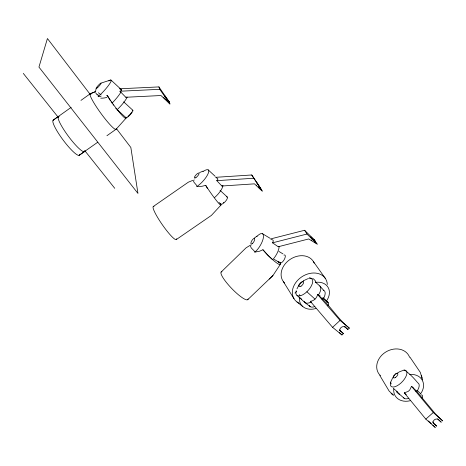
<?xml version="1.0" encoding="UTF-8"?>
<svg xmlns="http://www.w3.org/2000/svg" width="466" height="466" viewBox="0 0 466 466"><rect width="100%" height="100%" fill="white"/><g stroke="black" fill="none" stroke-linecap="round" stroke-linejoin="round"><path stroke-width="0.7" d="M95.373 92.099L96.229 88.179M432.873 425.161L435.273 427.468L425.819 419.126L404.284 392.821L407.872 391.562A7.974 7.596 -71.8 0 0 409.806 389.826L411.542 386.314L416.19 390.718L415.963 391.452M391.166 383.902L390.659 382.178L392.523 378.165L394.457 375.258M296.982 288.868L298.991 284.953M280.241 264.484L272.936 275.54L247.696 299.708M278.499 246.392L278.231 246.753L272.54 242.838L273.309 241.021A8.336 3.437 -11.8 0 0 272.773 239.99L270.542 238.959L304.601 230.268L314.952 240.439L313.519 239.559M250.988 244.831C249.06 247.842 254.057 249.613 254.861 252.106L259.585 251.226L262.935 249.741A16.415 2.4 46 0 0 276.274 262.649A16.415 2.4 46 0 0 279.6 262.102M125.966 118.242L116.139 129.199L106.918 135.728M220.913 205.145L211.407 215.403L176.364 239.518M221.134 272.045L246.013 247.883L249.968 245.425M269.249 279.082L272.936 275.54M311.492 302.387L310.327 301.345L332.59 327.353L340.046 320.422L349.337 328.105L347.869 329.468L344.508 326.427L347.869 329.468M332.59 327.353L341.945 334.949L343.413 333.592L340.046 330.569L343.413 333.592M425.819 419.126L433.281 412.515L442.7 420.92L435.494 413.965L416.19 390.718M395.436 374.256L399.653 371.717L404.08 370.068L404.867 370.441M323.223 290.499L323.585 290.213L319.833 286.002L315.232 281.959M222.241 185.759L221.903 186.016L216.772 180.662L217.855 179.328A8.703 2.761 -1.6 0 0 217.471 178.443L215.793 177.494M254.22 238.184L257.063 236.046M58.361 116.465L53.171 120.164M53.141 120.187L71.158 107.361M80.956 100.382L90.171 93.817L95.728 91.511M79.348 155.219L84.492 151.584M79.039 155.364L97.697 142.264M153.244 206.537L188.34 182.189L192.743 180.394M165.447 97.691L165.995 97.318L169.175 101.891L158.923 86.909L119.587 88.79M165.686 99.415L169.933 103.947L160.986 95.524L125.768 97.266L119.937 91.231A10.211 2.179 -2.6 0 0 121.678 89.909A10.217 2.184 -2.6 0 0 120.001 88.907M166.117 99.124L166.543 98.827L169.746 103.435M303.418 280.753L307.793 278.75M310.682 278.429L309.674 277.969L308.504 278.458M90.171 93.817L95.466 91.627M199.512 172.589L203.106 171.109M106.545 95.67L107.285 95.402A18.652 2.097 54.2 0 0 119.954 112.993A18.652 2.097 54.2 0 0 125.925 117.333M220.488 203.467A17.172 1.41 55.3 0 1 217.115 201.423A17.172 1.41 55.3 0 1 205.704 185.34L201.988 186.289L196.943 186.458C196.897 184.198 191.742 181.868 194.147 179.841M100.872 83.158L110.529 80.024M272.54 242.838L306.972 234.037L317.416 244.295L308.702 238.953L278.231 246.753M221.903 186.016L254.477 183.849L262.405 191.305L251.733 174.977L216.043 177.29M216.772 180.662L253.586 178.257M101.052 96.637L98.07 96.678A12.704 1.969 -47.8 0 0 109.353 84.241A12.704 1.969 -47.8 0 0 108.863 80.938M119.937 91.231L159.756 89.315L169.933 103.947M311.078 278.633L311.556 278.901M278.231 261.781L280.322 262.999L274.078 259.317M278.08 261.694L280.095 262.894M262.375 233.652L270.024 238.254M278.942 251.471L282.932 253.865M311.836 238.988L315.435 241.196L310.793 236.909L316.927 243.52L314.206 241.854M405.63 370.854C410.173 374.227 414.134 378.415 417.757 382.796A10.374 4.829 -45.9 0 1 416.656 391.714M301.729 299.271L299.143 297.122M310.274 306.692L305.009 302.609L296.947 295.386M296.976 301.968L302.83 306.576M397.393 391.83L393.45 388.428M391.102 393.287L393.118 394.918L389.098 391.015L379.819 375.485M279.157 246.398A10.893 4.13 -59.2 0 1 272.657 259.708L267.775 255.257L262.935 249.741M391.9 393.933L393.549 395.285M404.249 398.36L397.049 392.081M272.272 259.376L272.657 259.708M310.321 301.316A8.941 8.435 -68.2 0 0 315.028 299.149A8.941 8.435 -68.3 0 0 317.591 294.471C329.514 304.356 337.122 318.494 349.337 328.105M339.382 332.648L341.945 334.949M322.938 297.786L328.18 302.516M306.878 291.768L314.999 299.114M117.554 110.005L126.006 117.7M219.02 202.471L220.791 204.085M123.694 101.862L132.816 110.221M227.28 197.019L220.016 190.338M322.961 297.85L327.72 302.224M208.215 169.892L215.21 176.352M111.275 80.327L121.632 89.915M406.276 394.708L404.284 392.821M166.385 98.938L168.989 101.384M166.578 99.444L169.175 101.891M259.16 186.68L260.459 187.903M258.799 186.65L260.844 188.573L251.733 174.977M258.304 187.134L262.014 190.623L256.906 182.853L258.088 184.489M428.464 420.926L429.268 421.701M429.669 422.085L431.271 423.623M438.221 419.324L441.226 422.219L438.25 419.575A3.029 2.347 -30.4 0 0 434.219 419.965A3.029 2.347 -30.4 0 0 433.764 423.536L436.747 426.169L433.363 422.918M417.361 390.52L420.542 393.601M317.614 294.477L340.046 320.422M411.542 386.314L433.281 412.515M116.139 108.881L115.818 108.491M23.3 73.401L58.617 117.776M84.876 150.768L114.758 188.316M90.235 94.441L47.427 38.532L38.946 67.087L137.959 193.425L130.841 147.466L116.279 128.447M95.81 93.014L97.336 95.093M313.519 261.758L325.256 278.295M165.995 97.318L164.347 95.21L166.543 98.827M113.331 105.176L113.022 104.734M409.981 357.189L420.32 372.416L422.557 379.912M111.397 102.281L111.17 101.926M304.601 230.268L306.972 234.037M283.316 281.551L293.994 298.706M110.489 100.848L109.277 98.85M109.061 98.483L108.345 97.254M108.275 97.132L107.285 95.402M207.399 188.421L205.704 185.346M158.923 86.909L159.756 89.315M296.516 291.996L296.155 290.784A11.196 5.196 -47.8 0 0 301.001 295.572A11.196 5.196 -47.8 0 0 311.538 285.582A11.196 5.196 -47.8 0 0 309.674 277.969M421.404 375.247L422.103 378.083M433.345 422.936A3.064 2.738 -21.1 0 1 432.634 421.788M437.661 418.753A3.064 2.738 -21.1 0 1 437.865 418.94M413.709 387.922A8.47 3.903 -45.9 0 1 413.272 388.597M421.066 394.894A4.392 2.103 -45.9 0 1 422.039 397.958M404.08 370.062A10.852 4.835 -45.9 0 1 405.595 377.227A10.852 4.835 -45.9 0 1 395.133 386.669A10.852 4.835 -45.9 0 1 390.659 382.184M408.565 398.343A10.374 4.829 -45.9 0 1 403.445 397.335M380.454 375.672A17.557 14.417 -30.1 0 1 385.551 352.162A17.557 14.417 -30.1 0 1 409.562 357.195M409.731 374.495A15.634 12.623 -29.9 0 1 422.289 380.227A15.634 12.623 -29.9 0 1 420.443 393.997M410.121 400.743A15.634 12.623 -29.9 0 1 393.782 388.86M340.005 330.604A3.134 2.668 -28.4 0 1 339.417 329.812M340.471 331.198A3.081 2.237 -33.7 0 1 340.937 327.674A3.081 2.237 -33.7 0 1 344.939 327.05M326.794 302.172A4.497 2.225 -47.8 0 1 327.814 305.836M295.054 293.19A12.57 0.728 -68.5 0 1 295.287 292.479M323.585 290.213A10.654 5.149 -47.8 0 1 322.792 299.591M314.835 306.523A10.654 5.149 -47.8 0 1 309.203 305.312M299.242 303.296A18.675 14.429 -33.2 0 1 301.718 276.88A18.675 14.429 -33.2 0 1 327.318 284.487M315.546 282.384A16.036 12.302 -33.2 0 1 328.146 287.44A16.036 12.302 -33.2 0 1 326.287 301.228M315.948 308.469A16.036 12.302 -33.2 0 1 299.492 297.558M319.833 286.002A11.132 5.301 -47.8 0 1 318.36 295.153M311.072 302.015A11.132 5.301 -47.8 0 1 304.147 301.374M312.768 278.435A14.458 12.151 -12.3 0 1 315.843 281.604M299.213 285.087A13.234 12.664 -21.1 0 1 303.582 281.027M299.964 295.555A14.475 7.672 76.9 0 1 299.422 294.605M319.973 295.473A8.703 4.171 -47.8 0 1 319.373 296.516M322.251 298.758A8.982 8.499 -69 0 1 322.07 299.393M284.569 282.99A18.069 14.219 -33.3 0 1 290.12 259.399A18.069 14.219 -33.3 0 1 314.2 263.127M311.859 240.374A3.105 0.553 36.2 0 1 311.608 240.188M283.916 255.03A4.602 1.806 -59.1 0 1 284.074 259.871A4.602 1.806 -59.1 0 1 279.705 262.125M256.778 236.571A11.434 4.107 -59.2 0 1 263.436 237.264A11.434 4.107 -59.2 0 1 254.861 252.106M248.087 298.956A19.182 3.879 46.1 0 1 231.643 288.419A19.182 3.879 46.1 0 1 221.927 271.713M79.703 154.316A21.879 3.926 53.3 0 1 63.772 140.907A21.879 3.926 53.3 0 1 53.66 119.983M84.824 150.704A21.89 3.775 53.4 0 1 68.595 136.532A21.89 3.775 53.4 0 1 59.188 116.331M256.562 185.357A3.221 0.326 45.5 0 1 256.37 185.142M223.692 202.349A3.245 1.089 -47.6 0 1 223.296 202.628M226.499 196.885A4.8 1.608 -47.6 0 1 225.206 201.667A4.8 1.608 -47.6 0 1 220.61 203.298M203.013 171.564A11.947 3.582 -47.6 0 1 208.185 173.498A11.947 3.582 -47.6 0 1 196.943 186.458M222.981 185.52A11.365 3.658 -47.6 0 1 214.663 197.485M176.585 238.743A20.143 2.994 55.1 0 1 162.442 224.897A20.143 2.994 55.1 0 1 154.007 206.531M165.57 99.508A3.507 0.367 44.6 0 1 163.694 97.592M131.738 112.021A3.443 0.67 -47.7 0 1 127.894 116.36M132.56 110.232A5.097 0.99 -47.7 0 1 129.932 115.003A5.097 0.99 -47.7 0 1 126.065 117.164M97.615 94.447A14.644 7.106 -74.5 0 1 98.565 95.798M127.154 97.097A12.075 2.167 -47.8 0 1 116.949 109.854M116.203 128.552A21.966 2.831 54 0 1 100.58 112.894A21.966 2.831 54 0 1 91.214 93.951M120.892 92.117A12.623 2.149 -47.8 0 1 111.974 103.167M101.11 94.942A15.401 2.179 31.7 0 1 98.413 92.74M106.964 97.377A16.374 13.124 -20.5 0 1 100.708 98.145M126.199 97.074A10.246 2.26 -2.6 0 1 125.814 97.231M399.17 394.102L396.851 391.871L399.17 394.102M395.296 377.536A3.041 1.34 -45.9 0 0 397.702 373.441A3.041 1.34 -45.9 0 0 393.7 375.846A3.041 1.34 -45.9 0 0 395.296 377.536M301.03 286.171A3.14 1.445 -47.8 0 0 303.325 281.831A3.14 1.445 -47.8 0 0 299.236 284.423A3.14 1.445 -47.8 0 0 301.03 286.171M252.706 243.258A3.21 1.136 -59.2 0 0 254.512 238.54A3.21 1.136 -59.2 0 0 251.203 241.947A3.21 1.136 -59.2 0 0 252.706 243.258M195.889 177.622A3.349 0.99 -47.6 0 0 199.064 173.212A3.349 0.99 -47.6 0 0 195.213 175.857A3.349 0.99 -47.6 0 0 195.889 177.622M97.755 87.451A3.565 0.53 -47.8 0 0 101.017 83.175A3.565 0.53 -47.8 0 0 97.091 86.81A3.565 0.53 -47.8 0 0 97.755 87.451"/></g></svg>
